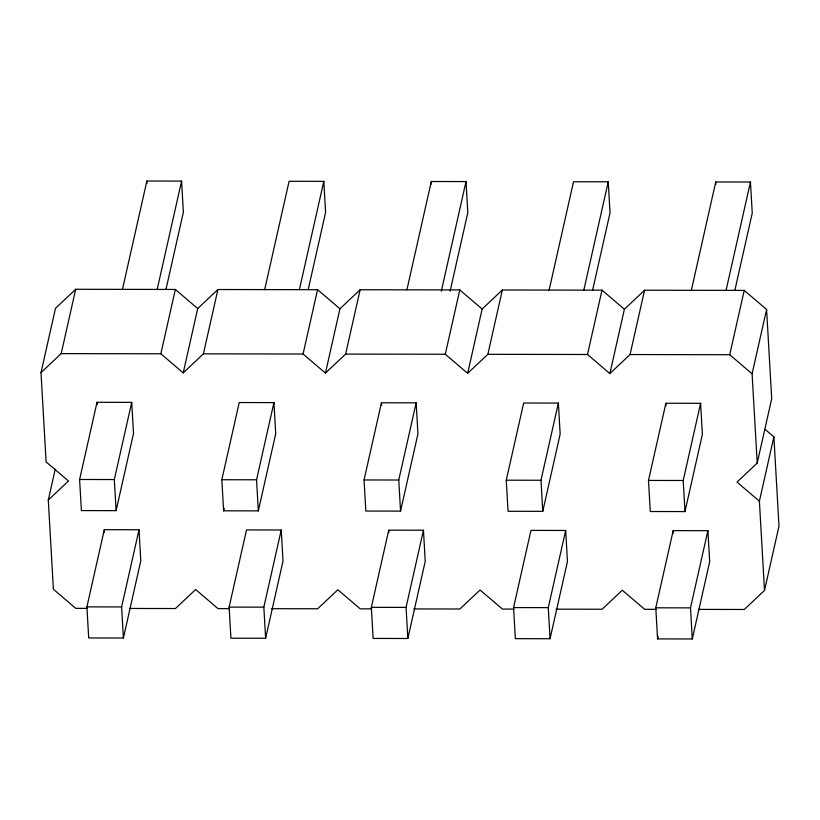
<?xml version="1.0" encoding="UTF-8"?>
<svg xmlns="http://www.w3.org/2000/svg" width="820" height="820" viewBox="0 0 820 820"><rect width="100%" height="100%" fill="white"/><g stroke="black" fill="none" stroke-linecap="round" stroke-linejoin="round"><path stroke-width="1.23" d="M41 372.639L55.493 308.31L75.686 289.286L175.347 289.46L197.712 308.545L183.219 372.874L160.853 353.779L61.182 353.615L41 372.639L46.115 461.906L68.48 480.991L48.298 500.015L53.402 589.283L75.778 608.368L87.279 608.389M61.182 353.615L75.686 289.286M48.298 500.015L55.268 469.091M79.612 479.495L97.006 402.312L131.723 402.374L133.506 433.462L116.112 510.645L81.395 510.583L79.612 479.495L114.328 479.546L131.723 402.374M122.446 289.409L146.872 181.035L181.589 181.097L183.373 212.195L165.968 289.419M157.163 289.47L181.589 181.097M86.91 606.872L104.304 529.689L139.021 529.751L140.794 560.839L123.4 638.021L88.693 637.96L86.91 606.872L121.626 606.933L139.021 529.751M160.853 353.779L175.347 289.46M203.401 353.851L217.905 289.521L317.565 289.685L339.931 308.781L325.438 373.1L303.072 354.014L203.401 353.851L183.219 372.874M221.83 479.731L239.225 402.548L273.941 402.61L275.725 433.698L258.331 510.88L223.614 510.819L221.83 479.731L256.547 479.782L273.941 402.61M264.665 289.644L289.091 181.271L323.808 181.333L325.591 212.421L308.187 289.655M223.614 510.819L224.178 508.328M299.382 289.706L323.808 181.333M229.128 607.107L246.523 529.925L281.239 529.986L283.013 561.075L265.618 638.257L230.912 638.196L229.128 607.107L263.845 607.159L281.239 529.986M303.072 354.014L317.565 289.685M345.63 354.086L360.123 289.757L459.784 289.921L482.15 309.017L467.656 373.336L445.291 354.25L345.63 354.086L325.438 373.1M364.049 479.956L381.443 402.784L416.16 402.835L417.944 433.934L400.549 511.106L365.833 511.055L364.049 479.956L398.766 480.018L416.16 402.835M406.894 289.88L431.31 181.507L466.026 181.568L467.81 212.657L450.118 291.131M441.324 291.182L466.026 181.568M371.347 607.343L388.741 530.161L423.458 530.222L425.231 561.31L407.847 638.493L373.131 638.431L371.347 607.343L406.064 607.394L423.458 530.222M445.291 354.25L459.784 289.921M487.849 354.322L502.342 289.993L602.003 290.157L624.379 309.253L609.875 373.571L587.509 354.486L487.849 354.322L467.656 373.336M506.268 480.192L523.662 403.02L558.379 403.071L560.162 434.169L542.768 511.342L508.051 511.29L506.268 480.192L540.985 480.253L558.379 403.071M549.113 290.116L573.528 181.743L608.245 181.804L610.029 212.892L592.624 290.126M583.819 290.167L608.245 181.804M513.566 607.579L530.96 530.396L565.677 530.458L567.45 561.546L550.066 638.729L515.349 638.667L513.566 607.579L548.283 607.63L565.677 530.458M587.509 354.486L602.003 290.157M609.875 373.571L630.067 354.547L644.561 290.229L744.222 290.393L766.597 309.488L771.702 398.756L757.208 463.074L737.026 482.098L759.392 501.184L764.506 590.451L744.314 609.475L698.322 609.403M648.497 480.428L665.881 403.255L700.598 403.307L702.381 434.405L684.987 511.577L650.27 511.526L648.497 480.428L683.203 480.489L700.598 403.307M691.332 290.352L715.747 181.978L750.464 182.04L752.247 213.128L734.843 290.362M726.048 290.403L750.464 182.04M655.785 607.804L673.179 530.632L707.896 530.683L709.679 561.782L692.285 638.964L657.568 638.903L655.785 607.804L690.501 607.866L707.896 530.683M657.568 638.903L658.132 636.412M757.208 463.074L752.094 373.807L729.728 354.722L744.222 290.393M752.094 373.807L766.597 309.488M759.392 501.184L773.885 436.865L765.132 429.393M764.506 590.451L779 526.132L773.885 436.865M197.712 308.545L217.905 289.521M339.931 308.781L360.123 289.757M482.15 309.017L502.342 289.993M624.379 309.253L644.561 290.229M630.067 354.547L729.728 354.722M129.437 608.46L175.439 608.532L195.621 589.518L217.997 608.604L229.497 608.624M271.656 608.696L317.658 608.768L337.85 589.754L360.216 608.84L371.716 608.86M413.874 608.932L459.876 609.004L480.069 589.98L502.434 609.075L513.935 609.096M556.103 609.168L602.095 609.239L622.288 590.216L644.653 609.311L656.154 609.332M715.747 181.978L715.891 184.469M683.203 480.489L684.987 511.577M690.501 607.866L692.285 638.964M665.881 403.255L666.024 405.736M673.179 530.632L673.322 533.123M540.985 480.253L542.768 511.342M548.283 607.63L550.066 638.729M431.31 181.507L431.453 183.998M398.766 480.018L400.549 511.106M406.064 607.394L407.847 638.493M381.443 402.784L381.587 405.275M388.741 530.161L388.885 532.651M256.547 479.782L258.331 510.88M263.845 607.159L265.618 638.257M146.872 181.035L147.016 183.526M114.328 479.546L116.112 510.645M121.626 606.933L123.4 638.021M97.006 402.312L97.149 404.803M104.304 529.689L104.447 532.18"/></g></svg>
